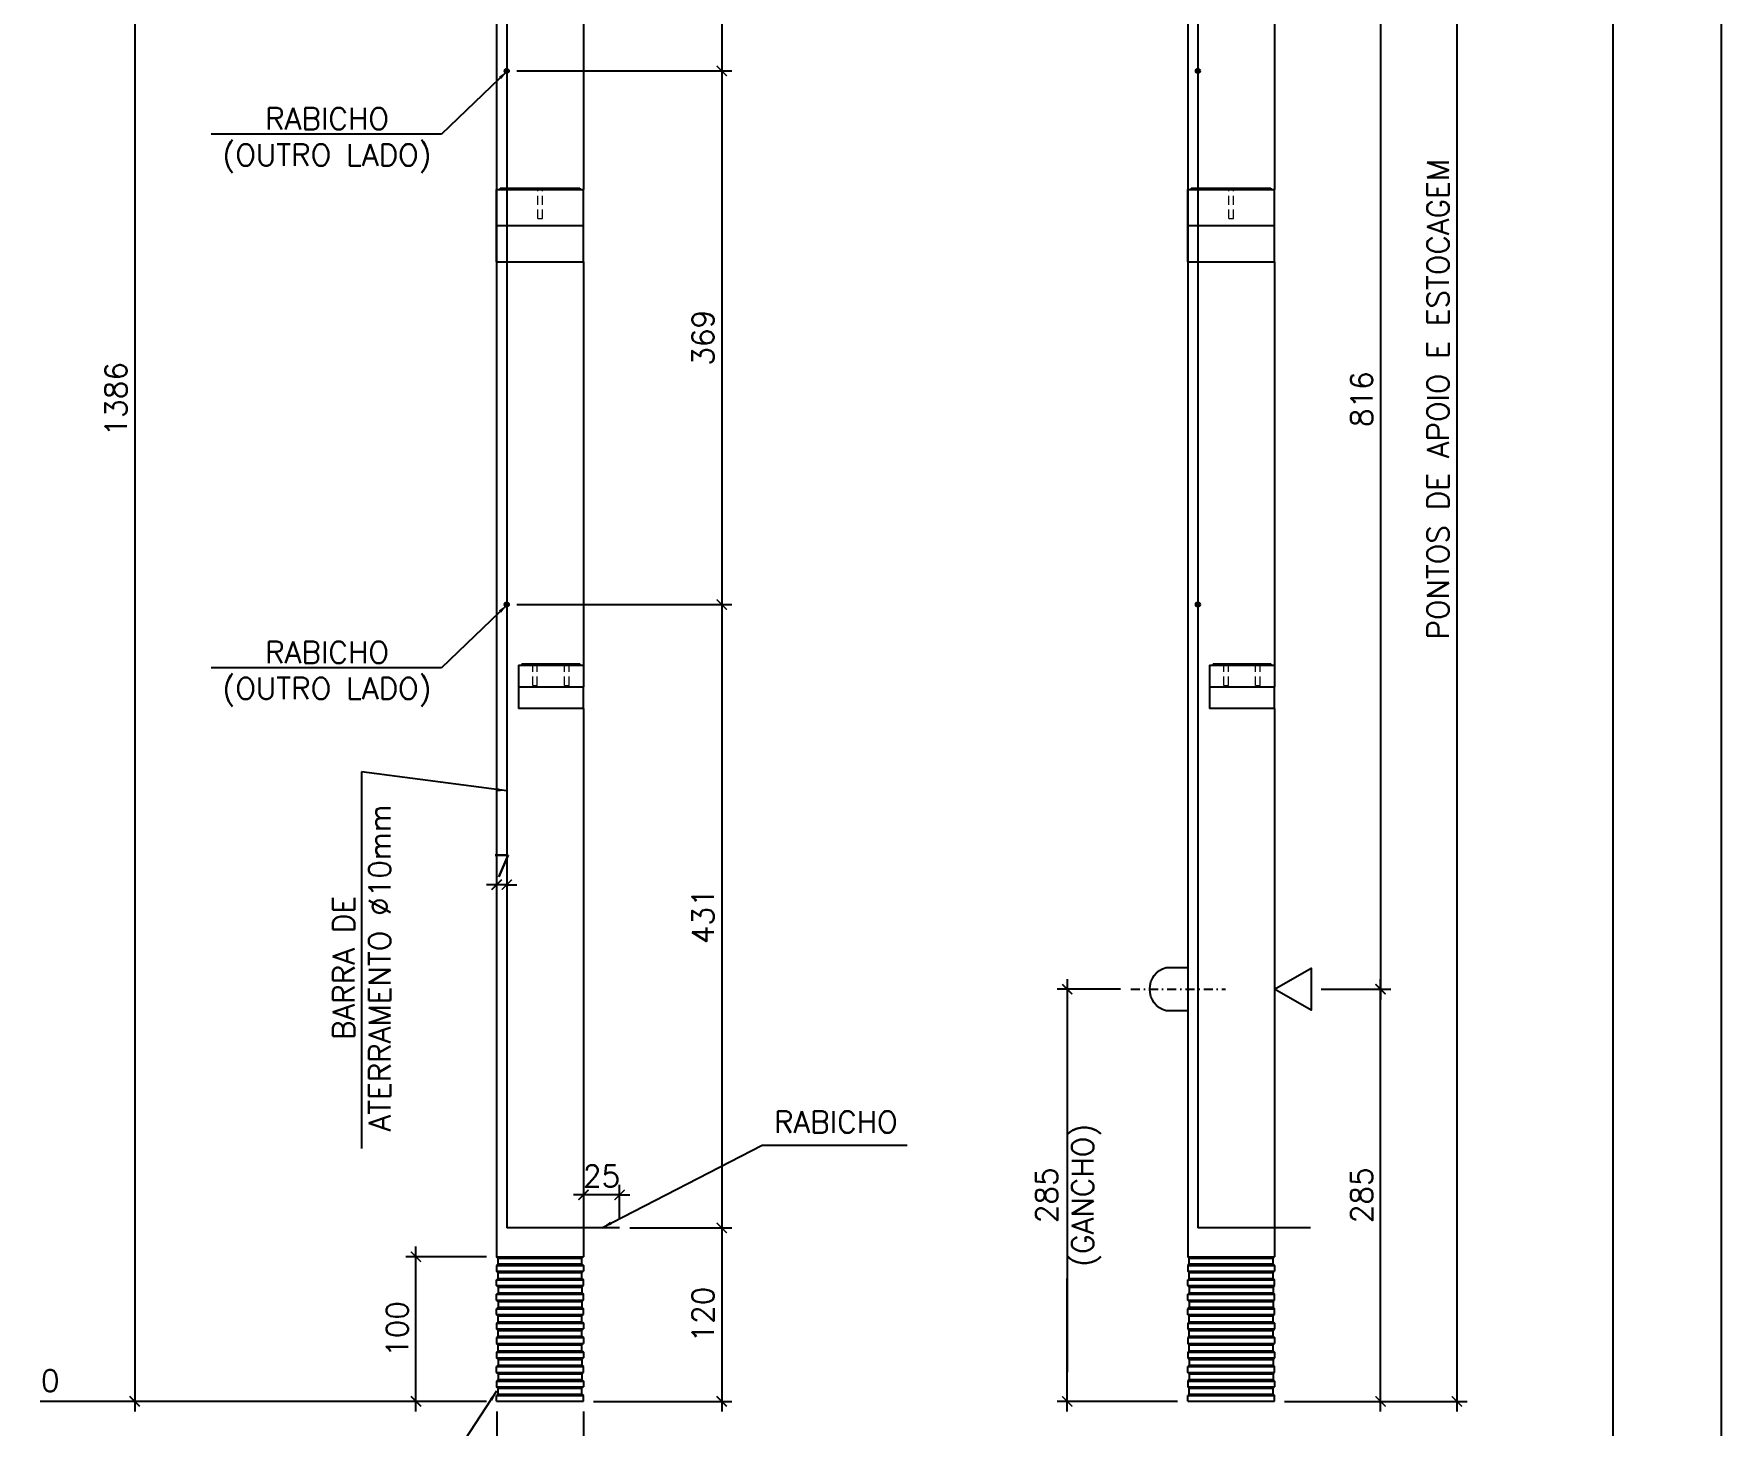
# Model space of a CAD drawing. Header units: centimetres. Extents: x 1658 to 19651, y 8294 to 11444.
# Drawn here: x 2719 to 3886, y 9354 to 10317 of the extents above; entities that cross this region are included whole.
import ezdxf

# ---------------------------------------------------------------- set-up
doc = ezdxf.new("R2010")
doc.units = ezdxf.units.CM
doc.header["$LTSCALE"] = 50
doc.header["$MEASUREMENT"] = 0
doc.header["$PDMODE"] = 67
for name, pattern in [('DASHDOT', [1, 0.5, -0.25, 0, -0.25]), ('DASHED', [0.75, 0.5, -0.25]), ('HIDDEN', [0.375, 0.25, -0.125])]:
    doc.linetypes.add(name, pattern=pattern)
doc.layers.add('10 TRACEJADO', color=1, linetype='DASHED', lineweight=13)
for name, color, linetype in [('COTAS-PRECON', 1, 'Continuous'), ('FORMATO-PRECON', 2, 'Continuous'), ('HACHURAS-PRECON', 1, 'Continuous'), ('LINHA CENTRO-PRECON', 1, 'DASHDOT'), ('LINHA-01-PRECON', 1, 'Continuous'), ('LINHA-02-PRECON', 2, 'Continuous'), ('LINHA-03-PRECON', 3, 'Continuous'), ('LINHA-04-PRECON', 4, 'Continuous')]:
    doc.layers.add(name, color=color, linetype=linetype)
doc.styles.get("Standard").update_dxf_attribs({"font": 'romans.shx'})
doc.dimstyles.new('ESC75-75', dxfattribs={"dimscale": 0, "dimtxt": 15, "dimasz": 7, "dimexe": 7, "dimexo": 7, "dimgap": 5.5, "dimtad": 1, "dimdec": 1, "dimdsep": 46, "dimtxsty": 'Standard', "dimblk": 'ARCHTICK', "dimcen": 0.1, "dimdle": 7, "dimclrd": 256, "dimclre": 256, "dimclrt": 2, "dimadec": 0, "dimazin": 0, "dimtfac": 1, "dimtdec": 1, "dimtix": 1, "dimtmove": 2, "dimatfit": 3, "dimfxl": 1, "dimarcsym": 0})

# ---------------------------------------------------------------- blocks, each defined once
blk = doc.blocks.new('A$C2E607E54')
at = {"layer": 'FORMATO-PRECON'}
blk.add_lwpolyline([(0, 4200), (2970, 4200), (2970, 0), (0, 0)], close=True, dxfattribs=at)
at = {"layer": 'FORMATO-PRECON', "color": 6}
blk.add_lwpolyline([(100, 3950), (2870, 3950), (2870, 100), (100, 100)], close=True, dxfattribs=at)
blk = doc.blocks.new('_ArchTick')
at = {"color": 0, "linetype": 'ByBlock', "const_width": 0.15}
blk.add_lwpolyline([(-0.5, -0.5), (0.5, 0.5)], dxfattribs=at)
blk = doc.blocks.new('*D25')
at = {"layer": 'COTAS-PRECON', "lineweight": -2, "transparency": 16777216}
for p, q in [((3650.3, 10479.5), (3650.3, 9649.5)), ((3609.3, 10472.5), (3657.3, 10472.5)), ((3609.3, 9656.5), (3657.3, 9656.5))]:
    blk.add_line(p, q, dxfattribs=at)
at = {"layer": 'Defpoints', "color": 0, "transparency": 16777216}
for p in [(3602.3, 10472.5), (3602.3, 9656.5), (3650.3, 9656.5)]:
    blk.add_point(p, dxfattribs=at)
at = {"layer": 'COTAS-PRECON', "lineweight": -2, "transparency": 16777216, "xscale": 7, "yscale": 7, "zscale": 7}
for p, rotation in [((3650.3, 10472.5), 90), ((3650.3, 9656.5), 270)]:
    blk.add_blockref('_ArchTick', p, dxfattribs=dict(at, rotation=rotation))
at = {"layer": 'COTAS-PRECON', "color": 2, "transparency": 16777216, "insert": (3637.3, 10064.5), "char_height": 15, "attachment_point": 5, "rotation": 90}
blk.add_mtext('816', dxfattribs=at)
blk = doc.blocks.new('*D27')
at = {"layer": 'COTAS-PRECON', "lineweight": -2, "transparency": 16777216}
for p, q in [((3584, 10757.5), (3710.1, 10757.5)), ((3703.1, 10764.5), (3703.1, 9364.5)), ((3584, 9371.5), (3710.1, 9371.5))]:
    blk.add_line(p, q, dxfattribs=at)
at = {"layer": 'Defpoints', "color": 0, "transparency": 16777216}
for p in [(3577, 10757.5), (3577, 9371.5), (3703.1, 9371.5)]:
    blk.add_point(p, dxfattribs=at)
at = {"layer": 'COTAS-PRECON', "lineweight": -2, "transparency": 16777216, "xscale": 7, "yscale": 7, "zscale": 7}
for p, rotation in [((3703.1, 10757.5), 90), ((3703.1, 9371.5), 270)]:
    blk.add_blockref('_ArchTick', p, dxfattribs=dict(at, rotation=rotation))
at = {"layer": 'COTAS-PRECON', "color": 2, "transparency": 16777216, "insert": (3690.1, 10064.5), "char_height": 15, "attachment_point": 5, "rotation": 90}
blk.add_mtext('PONTOS DE APOIO E ESTOCAGEM', dxfattribs=at)
blk = doc.blocks.new('*D29')
at = {"layer": 'COTAS-PRECON', "lineweight": -2, "transparency": 16777216}
for p, q in [((3433.7, 9663.5), (3433.7, 9571.7)), ((3470.6, 9656.5), (3426.7, 9656.5)), ((3433.7, 9364.5), (3433.7, 9456.4)), ((3510, 9371.5), (3426.7, 9371.5))]:
    blk.add_line(p, q, dxfattribs=at)
at = {"layer": 'Defpoints', "color": 0, "transparency": 16777216}
for p in [(3433.7, 9656.5), (3477.6, 9656.5), (3517, 9371.5)]:
    blk.add_point(p, dxfattribs=at)
at = {"layer": 'COTAS-PRECON', "lineweight": -2, "transparency": 16777216, "xscale": 7, "yscale": 7, "zscale": 7}
for p, rotation in [((3433.7, 9656.5), 90), ((3433.7, 9371.5), 270)]:
    blk.add_blockref('_ArchTick', p, dxfattribs=dict(at, rotation=rotation))
at = {"layer": 'COTAS-PRECON', "color": 2, "transparency": 16777216, "insert": (3434.4, 9514), "char_height": 15, "attachment_point": 5, "rotation": 90}
blk.add_mtext('285\\P(GANCHO)', dxfattribs=at)
blk = doc.blocks.new('*D30')
at = {"layer": 'COTAS-PRECON', "lineweight": -2, "transparency": 16777216}
for p, q in [((3650.3, 9364.5), (3650.3, 9663.5)), ((3609.3, 9656.5), (3657.3, 9656.5)), ((3584, 9371.5), (3657.3, 9371.5))]:
    blk.add_line(p, q, dxfattribs=at)
at = {"layer": 'Defpoints', "color": 0, "transparency": 16777216}
for p in [(3602.3, 9656.5), (3650.3, 9656.5), (3577, 9371.5, 0)]:
    blk.add_point(p, dxfattribs=at)
at = {"layer": 'COTAS-PRECON', "lineweight": -2, "transparency": 16777216, "xscale": 7, "yscale": 7, "zscale": 7}
for p, rotation in [((3650.3, 9656.5), 90), ((3650.3, 9371.5), 270)]:
    blk.add_blockref('_ArchTick', p, dxfattribs=dict(at, rotation=rotation))
at = {"layer": 'COTAS-PRECON', "color": 2, "transparency": 16777216, "insert": (3637.3, 9514), "char_height": 15, "attachment_point": 5, "rotation": 90}
blk.add_mtext('285', dxfattribs=at)
blk = doc.blocks.new('*D235')
at = {"layer": 'COTAS-PRECON', "lineweight": -2, "transparency": 16777216}
for p, q in [((2983.4, 9364.5), (2983.4, 9478.5)), ((3032.2, 9471.5), (2976.4, 9471.5)), ((3032.2, 9371.5), (2976.4, 9371.5))]:
    blk.add_line(p, q, dxfattribs=at)
at = {"layer": 'Defpoints', "color": 0, "transparency": 16777216}
for p in [(2983.4, 9471.5), (3039.2, 9471.5), (3039.2, 9371.5)]:
    blk.add_point(p, dxfattribs=at)
at = {"layer": 'COTAS-PRECON', "lineweight": -2, "transparency": 16777216, "xscale": 7, "yscale": 7, "zscale": 7}
for p, rotation in [((2983.4, 9471.5), 90), ((2983.4, 9371.5), 270)]:
    blk.add_blockref('_ArchTick', p, dxfattribs=dict(at, rotation=rotation))
at = {"layer": 'COTAS-PRECON', "color": 2, "transparency": 16777216, "insert": (2970.4, 9421.5), "char_height": 15, "attachment_point": 5, "rotation": 90}
blk.add_mtext('100', dxfattribs=at)
blk = doc.blocks.new('*D236')
at = {"layer": 'COTAS-PRECON', "lineweight": -2, "transparency": 16777216}
for p, q in [((3039.2, 9364.5), (3039.2, 9317.5)), ((3099.2, 9364.5), (3099.2, 9317.5)), ((3032.2, 9324.5), (3106.2, 9324.5))]:
    blk.add_line(p, q, dxfattribs=at)
at = {"layer": 'Defpoints', "color": 0, "transparency": 16777216}
for p in [(3039.2, 9371.5, 0), (3099.2, 9371.5, 0), (3099.2, 9324.5)]:
    blk.add_point(p, dxfattribs=at)
at = {"layer": 'COTAS-PRECON', "lineweight": -2, "transparency": 16777216, "xscale": 7, "yscale": 7, "zscale": 7, "rotation": 180}
blk.add_blockref('_ArchTick', (3039.2, 9324.5), dxfattribs=at)
at = {"layer": 'COTAS-PRECON', "lineweight": -2, "transparency": 16777216, "xscale": 7, "yscale": 7, "zscale": 7}
blk.add_blockref('_ArchTick', (3099.2, 9324.5), dxfattribs=at)
at = {"layer": 'COTAS-PRECON', "color": 2, "transparency": 16777216, "insert": (3069.2, 9337.5), "char_height": 15, "attachment_point": 5}
blk.add_mtext('60', dxfattribs=at)
blk = doc.blocks.new('*D303')
at = {"layer": 'COTAS-PRECON', "lineweight": -2, "transparency": 16777216}
for p, q in [((3194.8, 10761.5), (3194.8, 10284.5)), ((3053.2, 10754.5), (3201.8, 10754.5)), ((3053.2, 10291.5), (3201.8, 10291.5))]:
    blk.add_line(p, q, dxfattribs=at)
at = {"layer": 'Defpoints', "color": 0, "transparency": 16777216}
for p in [(3046.2, 10754.5), (3046.2, 10291.5), (3194.8, 10291.5)]:
    blk.add_point(p, dxfattribs=at)
at = {"layer": 'COTAS-PRECON', "lineweight": -2, "transparency": 16777216, "xscale": 7, "yscale": 7, "zscale": 7}
for p, rotation in [((3194.8, 10754.5), 90), ((3194.8, 10291.5), 270)]:
    blk.add_blockref('_ArchTick', p, dxfattribs=dict(at, rotation=rotation))
at = {"layer": 'COTAS-PRECON', "color": 2, "transparency": 16777216, "insert": (3181.8, 10523), "char_height": 15, "attachment_point": 5, "rotation": 90}
blk.add_mtext('463', dxfattribs=at)
blk = doc.blocks.new('*D304')
at = {"layer": 'COTAS-PRECON', "lineweight": -2, "transparency": 16777216}
for p, q in [((3053.2, 10291.5), (3201.8, 10291.5)), ((3194.8, 10298.5), (3194.8, 9915.5)), ((3053.2, 9922.5), (3201.8, 9922.5))]:
    blk.add_line(p, q, dxfattribs=at)
at = {"layer": 'Defpoints', "color": 0, "transparency": 16777216}
for p in [(3046.2, 10291.5), (3046.2, 9922.5), (3194.8, 9922.5)]:
    blk.add_point(p, dxfattribs=at)
at = {"layer": 'COTAS-PRECON', "lineweight": -2, "transparency": 16777216, "xscale": 7, "yscale": 7, "zscale": 7}
for p, rotation in [((3194.8, 10291.5), 90), ((3194.8, 9922.5), 270)]:
    blk.add_blockref('_ArchTick', p, dxfattribs=dict(at, rotation=rotation))
at = {"layer": 'COTAS-PRECON', "color": 2, "transparency": 16777216, "insert": (3181.8, 10107), "char_height": 15, "attachment_point": 5, "rotation": 90}
blk.add_mtext('369', dxfattribs=at)
blk = doc.blocks.new('*D295')
at = {"layer": 'COTAS-PRECON', "lineweight": -2, "transparency": 16777216}
for p, q in [((3194.8, 9929.5), (3194.8, 9484.5)), ((3053.2, 9922.5), (3201.8, 9922.5)), ((3131.2, 9491.5), (3201.8, 9491.5))]:
    blk.add_line(p, q, dxfattribs=at)
at = {"layer": 'Defpoints', "color": 0, "transparency": 16777216}
for p in [(3046.2, 9922.5), (3124.2, 9491.5), (3194.8, 9491.5)]:
    blk.add_point(p, dxfattribs=at)
at = {"layer": 'COTAS-PRECON', "lineweight": -2, "transparency": 16777216, "xscale": 7, "yscale": 7, "zscale": 7}
for p, rotation in [((3194.8, 9922.5), 90), ((3194.8, 9491.5), 270)]:
    blk.add_blockref('_ArchTick', p, dxfattribs=dict(at, rotation=rotation))
at = {"layer": 'COTAS-PRECON', "color": 2, "transparency": 16777216, "insert": (3181.8, 9707), "char_height": 15, "attachment_point": 5, "rotation": 90}
blk.add_mtext('431', dxfattribs=at)
blk = doc.blocks.new('*D296')
at = {"layer": 'COTAS-PRECON', "lineweight": -2, "transparency": 16777216}
for p, q in [((3194.8, 9498.5), (3194.8, 9364.5)), ((3131.2, 9491.5), (3201.8, 9491.5)), ((3106.2, 9371.5), (3201.8, 9371.5))]:
    blk.add_line(p, q, dxfattribs=at)
at = {"layer": 'Defpoints', "color": 0, "transparency": 16777216}
for p in [(3124.2, 9491.5), (3099.2, 9371.5), (3194.8, 9371.5)]:
    blk.add_point(p, dxfattribs=at)
at = {"layer": 'COTAS-PRECON', "lineweight": -2, "transparency": 16777216, "xscale": 7, "yscale": 7, "zscale": 7}
for p, rotation in [((3194.8, 9491.5), 90), ((3194.8, 9371.5), 270)]:
    blk.add_blockref('_ArchTick', p, dxfattribs=dict(at, rotation=rotation))
at = {"layer": 'COTAS-PRECON', "color": 2, "transparency": 16777216, "insert": (3181.8, 9431.5), "char_height": 15, "attachment_point": 5, "rotation": 90}
blk.add_mtext('120', dxfattribs=at)
blk = doc.blocks.new('*D297')
at = {"layer": 'COTAS-PRECON', "lineweight": -2, "transparency": 16777216}
for p, q in [((3124.2, 9498.5), (3124.2, 9521.3)), ((3099.2, 9514.3), (3092.2, 9514.3)), ((3124.2, 9514.3), (3099.2, 9514.3)), ((3124.2, 9514.3), (3131.2, 9514.3))]:
    blk.add_line(p, q, dxfattribs=at)
at = {"layer": 'Defpoints', "color": 0, "transparency": 16777216}
for p in [(3099.2, 9514.3), (3099.2, 9514.3), (3124.2, 9491.5)]:
    blk.add_point(p, dxfattribs=at)
at = {"layer": 'COTAS-PRECON', "lineweight": -2, "transparency": 16777216, "xscale": 7, "yscale": 7, "zscale": 7}
blk.add_blockref('_ArchTick', (3099.2, 9514.3), dxfattribs=at)
at = {"layer": 'COTAS-PRECON', "lineweight": -2, "transparency": 16777216, "xscale": 7, "yscale": 7, "zscale": 7, "rotation": 180}
blk.add_blockref('_ArchTick', (3124.2, 9514.3), dxfattribs=at)
at = {"layer": 'COTAS-PRECON', "color": 2, "transparency": 16777216, "insert": (3111.7, 9527.3), "char_height": 15, "attachment_point": 5}
blk.add_mtext('25', dxfattribs=at)
blk = doc.blocks.new('*D299')
at = {"layer": 'COTAS-PRECON', "lineweight": -2, "transparency": 16777216}
for p, q in [((3032.2, 10757.5), (2781.9, 10757.5)), ((2788.9, 10764.5), (2788.9, 9364.5)), ((3032.2, 9371.5), (2781.9, 9371.5))]:
    blk.add_line(p, q, dxfattribs=at)
at = {"layer": 'Defpoints', "color": 0, "transparency": 16777216}
for p in [(3039.2, 10757.5), (2788.9, 9371.5), (3039.2, 9371.5)]:
    blk.add_point(p, dxfattribs=at)
at = {"layer": 'COTAS-PRECON', "lineweight": -2, "transparency": 16777216, "xscale": 7, "yscale": 7, "zscale": 7}
for p, rotation in [((2788.9, 10757.5), 90), ((2788.9, 9371.5), 270)]:
    blk.add_blockref('_ArchTick', p, dxfattribs=dict(at, rotation=rotation))
at = {"layer": 'COTAS-PRECON', "color": 2, "transparency": 16777216, "insert": (2775.9, 10064.5), "char_height": 15, "attachment_point": 5, "rotation": 90}
blk.add_mtext('1386', dxfattribs=at)
blk = doc.blocks.new('*D300')
at = {"layer": 'COTAS-PRECON', "lineweight": -2, "transparency": 16777216}
blk.add_line((2781.9, 10757.5), (2723.5, 10757.5), dxfattribs=at)
at = {"layer": 'Defpoints', "color": 0, "transparency": 16777216}
for p in [(2723.5, 10757.5), (2788.9, 10757.5), (3079.2, 9371.5)]:
    blk.add_point(p, dxfattribs=at)
at = {"layer": 'COTAS-PRECON', "color": 2, "transparency": 16777216, "insert": (2748.7, 10771.8), "char_height": 15, "attachment_point": 5}
blk.add_mtext('1386', dxfattribs=at)
blk = doc.blocks.new('*D301')
at = {"layer": 'COTAS-PRECON', "lineweight": -2, "transparency": 16777216}
blk.add_line((2781.9, 9371.5), (2723.5, 9371.5), dxfattribs=at)
at = {"layer": 'Defpoints', "color": 0, "transparency": 16777216}
for p in [(2723.5, 9371.5), (2788.9, 9371.5), (3079.2, 9371.5)]:
    blk.add_point(p, dxfattribs=at)
at = {"layer": 'COTAS-PRECON', "color": 2, "transparency": 16777216, "insert": (2730.5, 9385.8), "char_height": 15, "attachment_point": 5}
blk.add_mtext('0', dxfattribs=at)
blk = doc.blocks.new('*D302')
at = {"layer": 'COTAS-PRECON', "lineweight": -2, "transparency": 16777216}
for p, q in [((3039.2, 9728.8), (3032.2, 9728.8)), ((3046.2, 9728.8), (3039.2, 9728.8)), ((3046.2, 9728.8), (3053.2, 9728.8))]:
    blk.add_line(p, q, dxfattribs=at)
at = {"layer": 'Defpoints', "color": 0, "transparency": 16777216}
for p in [(3039.2, 9728.8), (3039.2, 9728.8), (3046.2, 9728.8)]:
    blk.add_point(p, dxfattribs=at)
at = {"layer": 'COTAS-PRECON', "lineweight": -2, "transparency": 16777216, "xscale": 7, "yscale": 7, "zscale": 7}
blk.add_blockref('_ArchTick', (3039.2, 9728.8), dxfattribs=at)
at = {"layer": 'COTAS-PRECON', "lineweight": -2, "transparency": 16777216, "xscale": 7, "yscale": 7, "zscale": 7, "rotation": 180}
blk.add_blockref('_ArchTick', (3046.2, 9728.8), dxfattribs=at)
at = {"layer": 'COTAS-PRECON', "color": 2, "transparency": 16777216, "insert": (3042.7, 9741.8), "char_height": 15, "attachment_point": 5}
blk.add_mtext('7', dxfattribs=at)

msp = doc.modelspace()

# ---------------------------------------------------------------- hatches: boundary and pattern name
at = {"layer": 'LINHA-04-PRECON'}
h = msp.add_hatch(color=256, dxfattribs=at)
h.dxf.hatch_style = 1
h.paths.add_polyline_path([(3044.68, 10291.55, -1), (3047.68, 10291.55, -1)])
h = msp.add_hatch(color=256, dxfattribs=at)
h.dxf.hatch_style = 1
h.paths.add_polyline_path([(3522.47, 10291.55, -1), (3525.47, 10291.55, -1)])
h = msp.add_hatch(color=256, dxfattribs=at)
h.dxf.hatch_style = 1
h.paths.add_polyline_path([(3044.68, 9922.55, -1), (3047.68, 9922.55, -1)])
h = msp.add_hatch(color=256, dxfattribs=at)
h.dxf.hatch_style = 1
h.paths.add_polyline_path([(3522.47, 9922.55, -1), (3525.47, 9922.55, -1)])

# ---------------------------------------------------------------- linework, layer by layer
at = {"layer": '10 TRACEJADO', "linetype": 'HIDDEN', "ltscale": 0.5, "extrusion": (0, 1, 0)}
for p, q in [((3067.58, 10209.55), (3067.58, 10210.55)), ((3067.58, 10189.55), (3067.58, 10209.55)), ((3070.78, 10209.55), (3070.78, 10210.55)), ((3070.78, 10189.55), (3070.78, 10209.55)), ((3099.18, 10209.55), (3099.18, 10159.55)), ((3545.37, 10209.55), (3545.37, 10210.55)), ((3545.37, 10189.55), (3545.37, 10209.55)), ((3548.57, 10209.55), (3548.57, 10210.55)), ((3548.57, 10189.55), (3548.57, 10209.55)), ((3576.97, 10209.55), (3576.97, 10159.55)), ((3067.58, 10189.55), (3070.78, 10189.55)), ((3545.37, 10189.55), (3548.57, 10189.55)), ((3039.18, 10159.55), (3099.18, 10159.55)), ((3516.97, 10159.55), (3576.97, 10159.55)), ((3064.08, 9880.55), (3064.08, 9881.55)), ((3064.08, 9866.55), (3064.08, 9880.55)), ((3067.28, 9880.55), (3067.28, 9881.55)), ((3067.28, 9866.55), (3067.28, 9880.55)), ((3086.08, 9880.55), (3086.08, 9881.55)), ((3086.08, 9866.55), (3086.08, 9880.55)), ((3089.28, 9880.55), (3089.28, 9881.55)), ((3089.28, 9866.55), (3089.28, 9880.55)), ((3541.87, 9880.55), (3541.87, 9881.55)), ((3541.87, 9866.55), (3541.87, 9880.55)), ((3545.07, 9880.55), (3545.07, 9881.55)), ((3545.07, 9866.55), (3545.07, 9880.55)), ((3563.87, 9880.55), (3563.87, 9881.55)), ((3563.87, 9866.55), (3563.87, 9880.55)), ((3567.07, 9880.55), (3567.07, 9881.55)), ((3567.07, 9866.55), (3567.07, 9880.55)), ((3064.08, 9866.55), (3065.68, 9866.55)), ((3065.68, 9866.55), (3067.28, 9866.55)), ((3086.08, 9866.55), (3087.68, 9866.55)), ((3087.68, 9866.55), (3089.28, 9866.55)), ((3541.87, 9866.55), (3543.47, 9866.55)), ((3543.47, 9866.55), (3545.07, 9866.55)), ((3563.87, 9866.55), (3565.47, 9866.55)), ((3565.47, 9866.55), (3567.07, 9866.55))]:
    msp.add_line(p, q, dxfattribs=at)
at = {"layer": 'LINHA CENTRO-PRECON', "ltscale": 0.25}
msp.add_line((3477.65, 9656.55), (3543.09, 9656.55), dxfattribs=at)
at = {"layer": 'LINHA-01-PRECON'}
for p, q in [((3433.69, 9636.37), (3433.69, 9391.72)), ((3039.18, 9471.55), (3099.18, 9471.55)), ((3039.18, 9465.55), (3099.18, 9465.55)), ((3040.18, 9470.55), (3098.18, 9470.55)), ((3040.18, 9466.55), (3098.18, 9466.55)), ((3516.97, 9471.55), (3576.97, 9471.55)), ((3516.97, 9465.55), (3576.97, 9465.55)), ((3517.97, 9470.55), (3575.97, 9470.55)), ((3517.97, 9466.55), (3575.97, 9466.55)), ((3039.18, 9461.55), (3099.18, 9461.55)), ((3039.18, 9455.55), (3099.18, 9455.55)), ((3039.18, 9451.55), (3099.18, 9451.55)), ((3040.18, 9460.55), (3098.18, 9460.55)), ((3040.18, 9456.55), (3098.18, 9456.55)), ((3516.97, 9461.55), (3576.97, 9461.55)), ((3516.97, 9455.55), (3576.97, 9455.55)), ((3516.97, 9451.55), (3576.97, 9451.55)), ((3517.97, 9460.55), (3575.97, 9460.55)), ((3517.97, 9456.55), (3575.97, 9456.55)), ((3039.18, 9445.55), (3099.18, 9445.55)), ((3039.18, 9441.55), (3099.18, 9441.55)), ((3040.18, 9450.55), (3098.18, 9450.55)), ((3040.18, 9446.55), (3098.18, 9446.55)), ((3040.18, 9440.55), (3098.18, 9440.55)), ((3516.97, 9445.55), (3576.97, 9445.55)), ((3516.97, 9441.55), (3576.97, 9441.55)), ((3517.97, 9450.55), (3575.97, 9450.55)), ((3517.97, 9446.55), (3575.97, 9446.55)), ((3517.97, 9440.55), (3575.97, 9440.55)), ((3039.18, 9435.55), (3099.18, 9435.55)), ((3039.18, 9431.55), (3099.18, 9431.55)), ((3039.18, 9431.55), (3099.18, 9431.55)), ((3040.18, 9436.55), (3098.18, 9436.55)), ((3040.18, 9430.55), (3098.18, 9430.55)), ((3516.97, 9435.55), (3576.97, 9435.55)), ((3516.97, 9431.55), (3576.97, 9431.55)), ((3516.97, 9431.55), (3576.97, 9431.55)), ((3517.97, 9436.55), (3575.97, 9436.55)), ((3517.97, 9430.55), (3575.97, 9430.55)), ((3039.18, 9425.55), (3099.18, 9425.55)), ((3039.18, 9421.55), (3099.18, 9421.55)), ((3040.18, 9426.55), (3098.18, 9426.55)), ((3040.18, 9420.55), (3098.18, 9420.55)), ((3040.18, 9416.55), (3098.18, 9416.55)), ((3516.97, 9425.55), (3576.97, 9425.55)), ((3516.97, 9421.55), (3576.97, 9421.55)), ((3517.97, 9426.55), (3575.97, 9426.55)), ((3517.97, 9420.55), (3575.97, 9420.55)), ((3517.97, 9416.55), (3575.97, 9416.55)), ((3039.18, 9415.55), (3099.18, 9415.55)), ((3039.18, 9411.55), (3099.18, 9411.55)), ((3039.18, 9405.55), (3099.18, 9405.55)), ((3040.18, 9410.55), (3098.18, 9410.55)), ((3040.18, 9406.55), (3098.18, 9406.55)), ((3516.97, 9415.55), (3576.97, 9415.55)), ((3516.97, 9411.55), (3576.97, 9411.55)), ((3516.97, 9405.55), (3576.97, 9405.55)), ((3517.97, 9410.55), (3575.97, 9410.55)), ((3517.97, 9406.55), (3575.97, 9406.55)), ((3039.18, 9401.55), (3099.18, 9401.55)), ((3039.18, 9395.55), (3099.18, 9395.55)), ((3040.18, 9400.55), (3098.18, 9400.55)), ((3040.18, 9396.55), (3098.18, 9396.55)), ((3516.97, 9401.55), (3576.97, 9401.55)), ((3516.97, 9395.55), (3576.97, 9395.55)), ((3517.97, 9400.55), (3575.97, 9400.55)), ((3517.97, 9396.55), (3575.97, 9396.55)), ((3039.18, 9391.55), (3099.18, 9391.55)), ((3039.18, 9385.55), (3099.18, 9385.55)), ((3039.18, 9381.55), (3099.18, 9381.55)), ((3040.18, 9390.55), (3098.18, 9390.55)), ((3040.18, 9386.55), (3098.18, 9386.55)), ((3516.97, 9391.55), (3576.97, 9391.55)), ((3516.97, 9385.55), (3576.97, 9385.55)), ((3516.97, 9381.55), (3576.97, 9381.55)), ((3517.97, 9390.55), (3575.97, 9390.55)), ((3517.97, 9386.55), (3575.97, 9386.55)), ((3039.18, 9375.55), (3099.18, 9375.55)), ((3040.18, 9380.55), (3098.18, 9380.55)), ((3040.18, 9376.55), (3098.18, 9376.55)), ((3516.97, 9375.55), (3576.97, 9375.55)), ((3517.97, 9380.55), (3575.97, 9380.55)), ((3517.97, 9376.55), (3575.97, 9376.55))]:
    msp.add_line(p, q, dxfattribs=at)
at = {"layer": 'LINHA-02-PRECON', "extrusion": (0, 1, 0)}
for p, q in [((3576.97, 10757.55), (3576.97, 10209.55)), ((3516.97, 10708.55), (3516.97, 9471.55)), ((3516.97, 10209.55), (3576.97, 10209.55)), ((3516.97, 10184.55), (3516.97, 10209.55)), ((3519.47, 10210.55), (3574.47, 10210.55)), ((3519.47, 10210.55), (3519.47, 10209.55)), ((3574.47, 10210.55), (3574.47, 10209.55)), ((3576.97, 10184.55), (3576.97, 10209.55)), ((3516.97, 10184.55), (3576.97, 10184.55)), ((3516.97, 10159.55), (3516.97, 10184.55)), ((3576.97, 10159.55), (3576.97, 10184.55)), ((3516.97, 10159.55), (3576.97, 10159.55)), ((3576.97, 10159.55), (3576.97, 9880.55)), ((3531.97, 9880.55), (3531.97, 9865.55)), ((3531.97, 9880.55), (3576.97, 9880.55)), ((3534.47, 9881.55), (3574.47, 9881.55)), ((3534.47, 9881.55), (3534.47, 9880.55)), ((3574.47, 9881.55), (3574.47, 9880.55)), ((3576.97, 9880.55), (3576.97, 9865.55)), ((3531.97, 9865.55), (3531.97, 9850.55)), ((3531.97, 9865.55), (3576.97, 9865.55)), ((3576.97, 9850.55), (3576.97, 9865.55)), ((3576.97, 9850.55), (3531.97, 9850.55)), ((3576.97, 9850.55), (3576.97, 9471.55)), ((3516.97, 9371.55), (3576.97, 9371.55))]:
    msp.add_line(p, q, dxfattribs=at)
at = {"layer": 'LINHA-02-PRECON'}
for p, q in [((3517.97, 9470.55), (3516.97, 9471.55)), ((3517.97, 9466.55), (3516.97, 9465.55)), ((3516.97, 9465.55), (3516.97, 9461.55)), ((3517.97, 9466.55), (3517.97, 9470.55)), ((3575.97, 9470.55), (3576.97, 9471.55)), ((3575.97, 9466.55), (3575.97, 9470.55)), ((3575.97, 9466.55), (3576.97, 9465.55)), ((3576.97, 9465.55), (3576.97, 9461.55)), ((3517.97, 9460.55), (3516.97, 9461.55)), ((3517.97, 9456.55), (3516.97, 9455.55)), ((3516.97, 9451.55), (3516.97, 9455.55)), ((3517.97, 9450.55), (3516.97, 9451.55)), ((3517.97, 9456.55), (3517.97, 9460.55)), ((3575.97, 9460.55), (3576.97, 9461.55)), ((3575.97, 9456.55), (3575.97, 9460.55)), ((3575.97, 9456.55), (3576.97, 9455.55)), ((3575.97, 9450.55), (3576.97, 9451.55)), ((3576.97, 9451.55), (3576.97, 9455.55)), ((3517.97, 9446.55), (3516.97, 9445.55)), ((3516.97, 9441.55), (3516.97, 9445.55)), ((3517.97, 9440.55), (3516.97, 9441.55)), ((3517.97, 9450.55), (3517.97, 9446.55)), ((3517.97, 9440.55), (3517.97, 9436.55)), ((3575.97, 9450.55), (3575.97, 9446.55)), ((3575.97, 9446.55), (3576.97, 9445.55)), ((3575.97, 9440.55), (3576.97, 9441.55)), ((3575.97, 9440.55), (3575.97, 9436.55)), ((3576.97, 9441.55), (3576.97, 9445.55)), ((3517.97, 9436.55), (3516.97, 9435.55)), ((3516.97, 9431.55), (3516.97, 9435.55)), ((3517.97, 9430.55), (3516.97, 9431.55)), ((3517.97, 9426.55), (3517.97, 9430.55)), ((3575.97, 9436.55), (3576.97, 9435.55)), ((3575.97, 9430.55), (3576.97, 9431.55)), ((3575.97, 9426.55), (3575.97, 9430.55)), ((3576.97, 9431.55), (3576.97, 9435.55)), ((3517.97, 9426.55), (3516.97, 9425.55)), ((3516.97, 9425.55), (3516.97, 9421.55)), ((3517.97, 9420.55), (3516.97, 9421.55)), ((3517.97, 9416.55), (3516.97, 9415.55)), ((3517.97, 9416.55), (3517.97, 9420.55)), ((3575.97, 9426.55), (3576.97, 9425.55)), ((3575.97, 9420.55), (3576.97, 9421.55)), ((3575.97, 9416.55), (3575.97, 9420.55)), ((3575.97, 9416.55), (3576.97, 9415.55)), ((3576.97, 9425.55), (3576.97, 9421.55)), ((3516.97, 9415.55), (3516.97, 9411.55)), ((3517.97, 9410.55), (3516.97, 9411.55)), ((3517.97, 9406.55), (3516.97, 9405.55)), ((3516.97, 9405.55), (3516.97, 9401.55)), ((3517.97, 9406.55), (3517.97, 9410.55)), ((3575.97, 9410.55), (3576.97, 9411.55)), ((3575.97, 9406.55), (3575.97, 9410.55)), ((3575.97, 9406.55), (3576.97, 9405.55)), ((3576.97, 9415.55), (3576.97, 9411.55)), ((3576.97, 9405.55), (3576.97, 9401.55)), ((3517.97, 9400.55), (3516.97, 9401.55)), ((3517.97, 9396.55), (3516.97, 9395.55)), ((3516.97, 9391.55), (3516.97, 9395.55)), ((3517.97, 9400.55), (3517.97, 9396.55)), ((3575.97, 9400.55), (3576.97, 9401.55)), ((3575.97, 9400.55), (3575.97, 9396.55)), ((3575.97, 9396.55), (3576.97, 9395.55)), ((3576.97, 9391.55), (3576.97, 9395.55)), ((3517.97, 9390.55), (3516.97, 9391.55)), ((3517.97, 9386.55), (3516.97, 9385.55)), ((3516.97, 9385.55), (3516.97, 9381.55)), ((3517.97, 9380.55), (3516.97, 9381.55)), ((3517.97, 9390.55), (3517.97, 9386.55)), ((3575.97, 9390.55), (3576.97, 9391.55)), ((3575.97, 9390.55), (3575.97, 9386.55)), ((3575.97, 9386.55), (3576.97, 9385.55)), ((3575.97, 9380.55), (3576.97, 9381.55)), ((3576.97, 9385.55), (3576.97, 9381.55)), ((3517.97, 9376.55), (3516.97, 9375.55)), ((3516.97, 9371.55), (3516.97, 9375.55)), ((3517.97, 9376.55), (3517.97, 9380.55)), ((3575.97, 9376.55), (3575.97, 9380.55)), ((3575.97, 9376.55), (3576.97, 9375.55)), ((3576.97, 9371.55), (3576.97, 9375.55))]:
    msp.add_line(p, q, dxfattribs=at)
at = {"layer": 'LINHA-03-PRECON', "extrusion": (0, 1, 0)}
for p, q in [((3099.18, 10757.55), (3099.18, 10209.55)), ((3039.18, 10708.55), (3039.18, 9471.55)), ((3039.18, 10209.55), (3099.18, 10209.55)), ((3039.18, 10184.55), (3039.18, 10209.55)), ((3041.68, 10210.55), (3096.68, 10210.55)), ((3041.68, 10210.55), (3041.68, 10209.55)), ((3096.68, 10210.55), (3096.68, 10209.55)), ((3099.18, 10184.55), (3099.18, 10209.55)), ((3039.18, 10184.55), (3099.18, 10184.55)), ((3039.18, 10159.55), (3039.18, 10184.55)), ((3099.18, 10159.55), (3099.18, 10184.55)), ((3039.18, 10159.55), (3099.18, 10159.55)), ((3099.18, 10159.55), (3099.18, 9880.55)), ((3054.18, 9880.55), (3054.18, 9865.55)), ((3054.18, 9880.55), (3099.18, 9880.55)), ((3056.68, 9881.55), (3096.68, 9881.55)), ((3056.68, 9881.55), (3056.68, 9880.55)), ((3096.68, 9881.55), (3096.68, 9880.55)), ((3099.18, 9880.55), (3099.18, 9865.55)), ((3054.18, 9865.55), (3054.18, 9850.55)), ((3054.18, 9865.55), (3099.18, 9865.55)), ((3099.18, 9850.55), (3099.18, 9865.55)), ((3099.18, 9850.55), (3054.18, 9850.55)), ((3099.18, 9850.55), (3099.18, 9471.55)), ((3039.18, 9371.55), (3099.18, 9371.55))]:
    msp.add_line(p, q, dxfattribs=at)
at = {"layer": 'LINHA-03-PRECON'}
for p, q in [((3040.18, 9470.55), (3039.18, 9471.55)), ((3040.18, 9466.55), (3039.18, 9465.55)), ((3039.18, 9465.55), (3039.18, 9461.55)), ((3040.18, 9466.55), (3040.18, 9470.55)), ((3098.18, 9470.55), (3099.18, 9471.55)), ((3098.18, 9466.55), (3098.18, 9470.55)), ((3098.18, 9466.55), (3099.18, 9465.55)), ((3099.18, 9465.55), (3099.18, 9461.55)), ((3040.18, 9460.55), (3039.18, 9461.55)), ((3040.18, 9456.55), (3039.18, 9455.55)), ((3039.18, 9451.55), (3039.18, 9455.55)), ((3040.18, 9450.55), (3039.18, 9451.55)), ((3040.18, 9456.55), (3040.18, 9460.55)), ((3098.18, 9460.55), (3099.18, 9461.55)), ((3098.18, 9456.55), (3098.18, 9460.55)), ((3098.18, 9456.55), (3099.18, 9455.55)), ((3098.18, 9450.55), (3099.18, 9451.55)), ((3099.18, 9451.55), (3099.18, 9455.55)), ((3040.18, 9446.55), (3039.18, 9445.55)), ((3039.18, 9441.55), (3039.18, 9445.55)), ((3040.18, 9440.55), (3039.18, 9441.55)), ((3040.18, 9450.55), (3040.18, 9446.55)), ((3040.18, 9440.55), (3040.18, 9436.55)), ((3098.18, 9450.55), (3098.18, 9446.55)), ((3098.18, 9446.55), (3099.18, 9445.55)), ((3098.18, 9440.55), (3099.18, 9441.55)), ((3098.18, 9440.55), (3098.18, 9436.55)), ((3099.18, 9441.55), (3099.18, 9445.55)), ((3040.18, 9436.55), (3039.18, 9435.55)), ((3039.18, 9431.55), (3039.18, 9435.55)), ((3040.18, 9430.55), (3039.18, 9431.55)), ((3040.18, 9426.55), (3040.18, 9430.55)), ((3098.18, 9436.55), (3099.18, 9435.55)), ((3098.18, 9430.55), (3099.18, 9431.55)), ((3098.18, 9426.55), (3098.18, 9430.55)), ((3099.18, 9431.55), (3099.18, 9435.55)), ((3040.18, 9426.55), (3039.18, 9425.55)), ((3039.18, 9425.55), (3039.18, 9421.55)), ((3040.18, 9420.55), (3039.18, 9421.55)), ((3040.18, 9416.55), (3039.18, 9415.55)), ((3040.18, 9416.55), (3040.18, 9420.55)), ((3098.18, 9426.55), (3099.18, 9425.55)), ((3098.18, 9420.55), (3099.18, 9421.55)), ((3098.18, 9416.55), (3098.18, 9420.55)), ((3098.18, 9416.55), (3099.18, 9415.55)), ((3099.18, 9425.55), (3099.18, 9421.55)), ((3039.18, 9415.55), (3039.18, 9411.55)), ((3040.18, 9410.55), (3039.18, 9411.55)), ((3040.18, 9406.55), (3039.18, 9405.55)), ((3039.18, 9405.55), (3039.18, 9401.55)), ((3040.18, 9406.55), (3040.18, 9410.55)), ((3098.18, 9410.55), (3099.18, 9411.55)), ((3098.18, 9406.55), (3098.18, 9410.55)), ((3098.18, 9406.55), (3099.18, 9405.55)), ((3099.18, 9415.55), (3099.18, 9411.55)), ((3099.18, 9405.55), (3099.18, 9401.55)), ((3040.18, 9400.55), (3039.18, 9401.55)), ((3040.18, 9396.55), (3039.18, 9395.55)), ((3039.18, 9391.55), (3039.18, 9395.55)), ((3040.18, 9400.55), (3040.18, 9396.55)), ((3098.18, 9400.55), (3099.18, 9401.55)), ((3098.18, 9400.55), (3098.18, 9396.55)), ((3098.18, 9396.55), (3099.18, 9395.55)), ((3099.18, 9391.55), (3099.18, 9395.55)), ((3040.18, 9390.55), (3039.18, 9391.55)), ((3040.18, 9386.55), (3039.18, 9385.55)), ((3039.18, 9385.55), (3039.18, 9381.55)), ((3040.18, 9380.55), (3039.18, 9381.55)), ((3040.18, 9390.55), (3040.18, 9386.55)), ((3098.18, 9390.55), (3099.18, 9391.55)), ((3098.18, 9390.55), (3098.18, 9386.55)), ((3098.18, 9386.55), (3099.18, 9385.55)), ((3098.18, 9380.55), (3099.18, 9381.55)), ((3099.18, 9385.55), (3099.18, 9381.55)), ((3040.18, 9376.55), (3039.18, 9375.55)), ((3039.18, 9371.55), (3039.18, 9375.55)), ((3040.18, 9376.55), (3040.18, 9380.55)), ((3098.18, 9376.55), (3098.18, 9380.55)), ((3098.18, 9376.55), (3099.18, 9375.55)), ((3099.18, 9371.55), (3099.18, 9375.55))]:
    msp.add_line(p, q, dxfattribs=at)
at = {"layer": 'LINHA-03-PRECON', "elevation": -0.02}
msp.add_lwpolyline([(3576.97, 9656.55), (3602.28, 9671.16), (3602.28, 9641.93)], close=True, dxfattribs=at)
at = {"layer": 'LINHA-04-PRECON'}
for p, q in [((3046.18, 10754.55), (3046.18, 9491.55)), ((3523.97, 10754.55), (3523.97, 9491.55)), ((3124.18, 9491.55), (3046.18, 9491.55)), ((3601.97, 9491.55), (3523.97, 9491.55))]:
    msp.add_line(p, q, dxfattribs=at)
msp.add_lwpolyline([(3516.97, 9641.55), (3501.97, 9641.55, -0.7491786), (3501.97, 9671.55), (3516.97, 9671.55)], format="xyb", dxfattribs=at)
for centre in [(3046.18, 10291.55), (3523.97, 10291.55), (3046.18, 9922.55), (3523.97, 9922.55)]:
    msp.add_circle(centre, 1.5, dxfattribs=at)

# ---------------------------------------------------------------- block references
at = {"layer": 'HACHURAS-PRECON', "xscale": 0.7499999999999996, "yscale": 0.7499999999999996, "zscale": 0.7499999999999996}
msp.add_blockref('A$C2E607E54', (1658.36, 8293.94), dxfattribs=at)

# ---------------------------------------------------------------- texts
at = {"layer": 'COTAS-PRECON', "color": 2, "char_height": 15, "attachment_point": 5}
for s, insert in [('\\A1;RABICHO\\P(OUTRO LADO)', (2921.9, 10243.47, 0.02)), ('\\A1;RABICHO\\P(OUTRO LADO)', (2921.9, 9874.47, 0.02)), ('\\A1;RABICHO', (3273.67, 9564.68, 0.02))]:
    msp.add_mtext(s, dxfattribs=dict(at, insert=insert))
at = {"layer": 'COTAS-PRECON', "color": 2, "insert": (2945.81, 9671.2), "char_height": 15, "attachment_point": 5, "rotation": 90}
msp.add_mtext('BARRA DE\\PATERRAMENTO %%C10mm', dxfattribs=at)

# ---------------------------------------------------------------- dimensions: what is measured, and where the dimension line sits
at = {"layer": 'COTAS-PRECON'}
for feature_location, picture, middle in [((2788.9, 10757.54), '*D300', (2748.74, 10771.83)), ((2788.9, 9371.54), '*D301', (2730.54, 9385.83))]:
    dim = msp.add_ordinate_dim(feature_location=feature_location, offset=(-65.39, 0), dtype=0, origin=(3079.18, 9371.55), dimstyle='ESC75-75', override={"dimscale": 1}, dxfattribs=at)
    dim.commit()
    dim.dimension.update_dxf_attribs({"geometry": picture, "text_midpoint": middle})
for base, p1, p2, angle, picture, middle in [((2788.9, 9371.55), (3039.18, 10757.55), (3039.18, 9371.55), 90, '*D299', (2775.9, 10064.55)), ((3194.79, 10291.55), (3046.18, 10754.55), (3046.18, 10291.55), 90, '*D303', (3181.79, 10523.05)), ((3650.26, 9656.55, -0.02), (3602.28, 10472.55, -0.02), (3602.28, 9656.55, -0.02), 90, '*D25', (3637.26, 10064.55, -0.02)), ((3194.79, 9922.55), (3046.18, 10291.55), (3046.18, 9922.55), 90, '*D304', (3181.79, 10107.05)), ((3194.79, 9491.55), (3046.18, 9922.55), (3124.18, 9491.55), 90, '*D295', (3181.79, 9707.05)), ((3650.26, 9656.55, -0.02), (3576.97, 9371.55), (3602.28, 9656.55, -0.02), 270, '*D30', (3637.26, 9514.05, -0.02)), ((3194.79, 9371.55), (3124.18, 9491.55), (3099.18, 9371.55), 90, '*D296', (3181.79, 9431.55)), ((2983.35, 9471.55), (3039.18, 9371.55), (3039.18, 9471.55), 90, '*D235', (2970.35, 9421.55))]:
    dim = msp.add_linear_dim(base=base, p1=p1, p2=p2, angle=angle, dimstyle='ESC75-75', override={"dimscale": 1}, dxfattribs=at)
    dim.commit()
    dim.dimension.update_dxf_attribs({"geometry": picture, "text_midpoint": middle})
dim = msp.add_linear_dim(base=(3703.13, 9371.55), p1=(3576.97, 10757.55), p2=(3576.97, 9371.55), angle=90, text='PONTOS DE APOIO E ESTOCAGEM', dimstyle='ESC75-75', override={"dimscale": 1}, dxfattribs=at)
dim.commit()
dim.dimension.update_dxf_attribs({"geometry": '*D27', "text_midpoint": (3690.13, 10064.55)})
for base, p1, p2, picture, middle in [((3039.18, 9728.81), (3046.18, 9728.81), (3039.18, 9728.81), '*D302', (3042.68, 9741.81)), ((3099.18, 9514.32), (3124.18, 9491.55), (3099.18, 9514.32), '*D297', (3111.68, 9527.32)), ((3099.18, 9324.53, -0.02), (3039.18, 9371.55), (3099.18, 9371.55), '*D236', (3069.18, 9337.53, -0.02))]:
    dim = msp.add_linear_dim(base=base, p1=p1, p2=p2, dimstyle='ESC75-75', override={"dimscale": 1}, dxfattribs=at)
    dim.commit()
    dim.dimension.update_dxf_attribs({"geometry": picture, "text_midpoint": middle})
dim = msp.add_linear_dim(base=(3433.69, 9656.55), p1=(3516.97, 9371.55), p2=(3477.65, 9656.55), angle=270, text='<>\\P(GANCHO)', dimstyle='ESC75-75', override={"dimscale": 1}, dxfattribs=at)
dim.commit()
dim.dimension.update_dxf_attribs({"geometry": '*D29', "text_midpoint": (3434.39, 9514.05), "dimtype": 160})

# ---------------------------------------------------------------- leaders
for points in [[(3046.61, 10291.55), (3000.94, 10247.78), (2841.85, 10247.78)], [(3046.61, 9922.55), (3000.94, 9878.78), (2841.85, 9878.78)], [(3046.18, 9793.6), (2945.81, 9806.86), (2945.81, 9546.39)], [(3111.98, 9491.55), (3222.74, 9548.69), (3322.94, 9548.69)], [(3039.18, 9378.55), (3003.44, 9324.02), (2847.62, 9324.02)]]:
    msp.add_leader(points, dimstyle='ESC75-75', override={"dimscale": 1}, dxfattribs=at)

doc.saveas('drawing.dxf')
